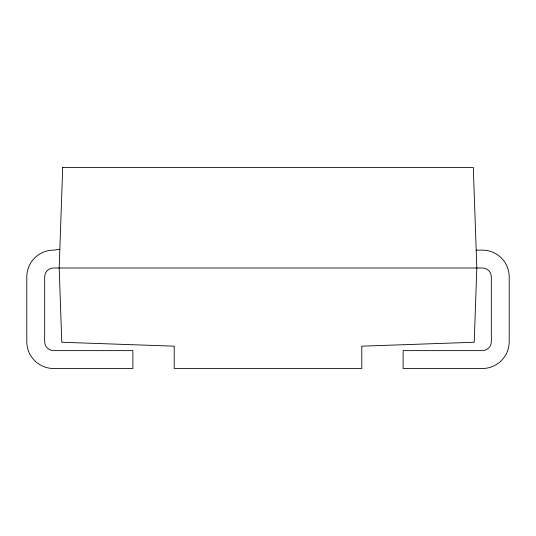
<?xml version="1.0" encoding="UTF-8"?>
<svg xmlns="http://www.w3.org/2000/svg" width="536" height="536" viewBox="0 0 536 536"><rect width="100%" height="100%" fill="white"/><g stroke="black" fill="none" stroke-linecap="round" stroke-linejoin="round"><path stroke-width="0.8" d="M59.838 249.274L53.6 250.131A26.8 26.8 0 0 0 26.8 276.931L26.8 341.7A26.8 26.8 0 0 0 53.6 368.5L132.881 368.5L132.881 350.631L53.6 350.631A8.931 8.931 0 0 1 44.669 341.7L44.669 276.931A8.931 8.931 0 0 1 53.6 268L482.4 268A8.931 8.931 0 0 1 491.331 276.931L491.331 341.7A8.931 8.931 0 0 1 482.4 350.631L403.119 350.631L403.119 368.5L482.4 368.5A26.8 26.8 0 0 0 509.2 341.7L509.2 276.931A26.8 26.8 0 0 0 482.4 250.131L476.196 250.131M62.692 167.5L59.181 268L61.774 342.243L174.2 346.169L174.2 368.5L361.8 368.5L361.8 346.169L474.226 342.243L476.819 268L473.308 167.5L62.692 167.5"/></g></svg>
